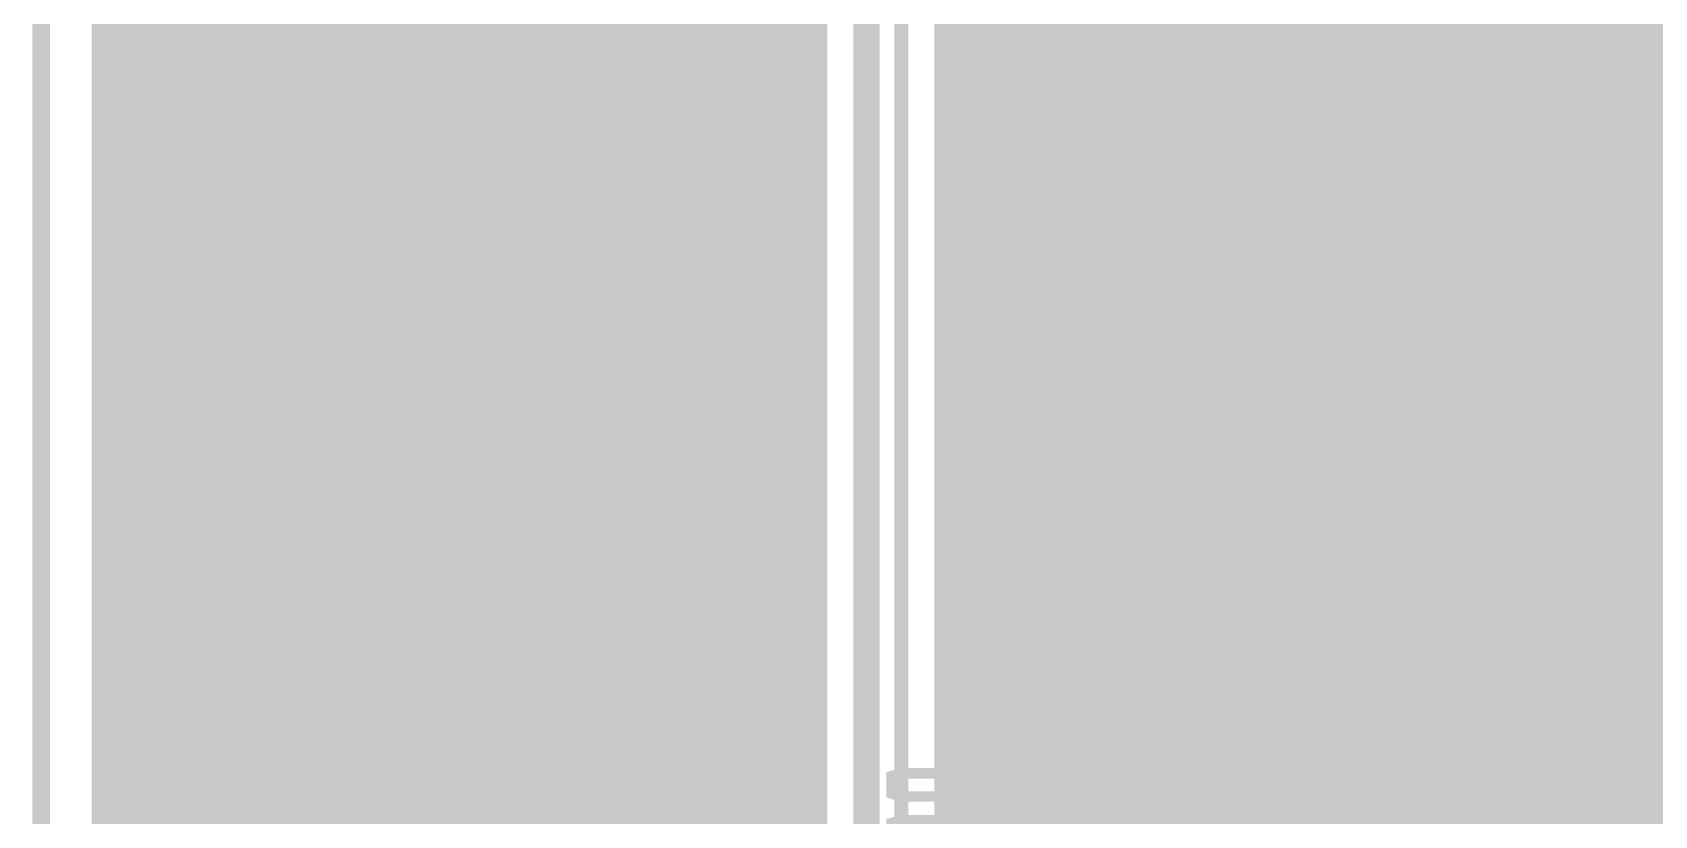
# Model space of a CAD drawing. Extents: x -10 to 131, y -93 to 209.
# Drawn here: x -9.63 to 14.03, y 132.57 to 144 of the extents above; entities that cross this region are included whole.
import ezdxf

# ---------------------------------------------------------------- set-up
doc = ezdxf.new("R2010")
doc.units = 0
doc.header["$MEASUREMENT"] = 0
for name, color, linetype in [('22-303-0_ASB', 7, 'CONTINUOUS'), ('22-303-0_AST', 7, 'CONTINUOUS'), ('22-303-0_BOT', 2, 'CONTINUOUS'), ('22-303-0_DRD', 6, 'CONTINUOUS'), ('22-303-0_DRL', 1, 'CONTINUOUS'), ('22-303-0_GND', 3, 'CONTINUOUS'), ('22-303-0_SST', 8, 'CONTINUOUS'), ('22-303-0_TOP', 15, 'CONTINUOUS')]:
    doc.layers.add(name, color=color, linetype=linetype)

msp = doc.modelspace()

# ---------------------------------------------------------------- linework, layer by layer
at = {"layer": '22-303-0_ASB', "const_width": 0.254}
msp.add_lwpolyline([(111.00054, 208.99374), (111.00054, 198.99376), (116.0018, 198.99376), (116.0018, 208.99374), (130.50012, 208.99374), (130.50012, -31.00578), (-9.4996, -31.00578), (-9.4996, 208.99374), (111.00054, 208.99374)], dxfattribs=at)
at = {"layer": '22-303-0_AST', "const_width": 0.254}
msp.add_lwpolyline([(111.00054, 208.99374), (111.00054, 198.99376), (116.0018, 198.99376), (116.0018, 208.99374), (130.50012, 208.99374), (130.50012, -31.00578), (-9.4996, -31.00578), (-9.4996, 208.99374), (111.00054, 208.99374)], dxfattribs=at)
at = {"layer": '22-303-0_BOT'}
for points, const_width in [([(-8.636, 208.28), (-8.636, 90.2462)], 0.254), ([(-8.4074, 208.28), (-8.4074, 90.35034)], 0.254), ([(-8.1788, 208.28), (-8.1788, 90.75166)], 0.254), ([(-7.9502, 208.28), (-7.9502, 90.9066)], 0.254), ([(-7.7216, 208.28), (-7.7216, 90.9701)], 0.254), ([(-7.493, 208.28), (-7.493, 90.96756)], 0.254), ([(-5.207, 208.28), (-5.207, 90.5002)], 0.254), ([(-4.9784, 208.28), (-4.9784, 90.58148)], 0.254), ([(-4.7498, 208.28), (-4.7498, 90.59164)], 0.254), ([(-4.5212, 208.28), (-4.5212, 90.53576)], 0.254), ([(-4.2926, 208.28), (-4.2926, 90.39606)], 0.254), ([(-4.064, 208.28), (-4.064, 90.45956)], 0.254), ([(-3.8354, 208.28), (-3.8354, 90.4621)], 0.254), ([(-3.6068, 208.28), (-3.6068, 90.3986)], 0.254), ([(-3.3782, 208.28), (-3.3782, 90.24366)], 0.254), ([(-3.1496, 208.28), (-3.1496, 89.84234)], 0.254), ([(-2.921, 208.28), (-2.921, 52.48656)], 0.254), ([(-2.6924, 208.28), (-2.6924, 52.4891)], 0.254), ([(-2.4638, 208.28), (-2.4638, 52.4256)], 0.254), ([(-2.2352, 208.28), (-2.2352, 52.27066)], 0.254), ([(-2.0066, 208.28), (-2.0066, 51.86934)], 0.254), ([(-1.778, 208.28), (-1.778, 45.89272)], 0.254), ([(-1.5494, 208.28), (-1.5494, 45.8597)], 0.254), ([(-1.3208, 208.28), (-1.3208, 45.75048)], 0.254), ([(-1.0922, 208.28), (-1.0922, 54.10454)], 0.254), ([(-0.8636, 208.28), (-0.8636, 120.4722)], 0.254), ([(-0.635, 208.28), (-0.635, 120.76938)], 0.254), ([(-0.4064, 208.28), (-0.4064, 120.89892)], 0.254), ([(-0.1778, 208.28), (-0.1778, 121.07926)], 0.254), ([(0.0508, 208.28), (0.0508, 121.30786)], 0.254), ([(0.2794, 208.28), (0.2794, 121.53646)], 0.254), ([(0.508, 208.28), (0.508, 121.7422)], 0.254), ([(0.7366, 208.28), (0.7366, 121.83872)], 0.254), ([(0.9652, 208.28), (0.9652, 121.8565)], 0.254), ([(1.1938, 208.28), (1.1938, 121.8565)], 0.254), ([(1.4224, 208.28), (1.4224, 121.8565)], 0.254), ([(1.651, 208.28), (1.651, 121.8565)], 0.254), ([(-7.2644, 205.31582), (-7.2644, 90.8939)], 0.254), ([(-5.4356, 205.31582), (-5.4356, 90.32748)], 0.254), ([(-7.0358, 205.00086), (-7.0358, 90.72626)], 0.254), ([(-6.8072, 204.84084), (-6.8072, 89.69248)], 0.254), ([(-5.8928, 204.84084), (-5.8928, 90.28176)], 0.254), ([(-5.6642, 205.00086), (-5.6642, 90.33764)], 0.254), ([(-6.5786, 204.75956), (-6.5786, 89.8017)], 0.254), ([(-6.35, 204.73162), (-6.35, 89.83472)], 0.254), ([(-6.1214, 204.75956), (-6.1214, 90.14206)], 0.254), ([(2.413, 121.158), (2.54, 121.285), (2.54, 187.452), (7.493, 192.405), (7.493, 192.4304)], 0.381), ([(6.604, 74.168), (6.604, 100.711), (0.254, 107.061), (0.254, 117.983), (3.048, 120.777), (3.048, 187.198), (7.112, 191.262), (84.328, 191.262), (84.709, 190.881), (112.522, 190.881), (112.903, 190.5), (112.903, 157.988), (114.681, 156.21), (114.681, 139.192), (115.189, 138.684), (115.189, 135.509), (114.3, 134.62)], 0.2032), ([(111.50092, 189.7761), (9.4996, 189.7761), (9.4996, 155.55976), (5.25018, 155.55976), (5.25018, 131.9784)], 0.254), ([(5.08, 188.3664), (5.08, 116.47424)], 0.254), ([(4.8514, 188.1378), (4.8514, 116.5225)], 0.254), ([(4.6228, 187.9092), (4.6228, 116.5225)], 0.254), ([(4.3942, 187.6806), (4.3942, 116.5225)], 0.254), ([(1.8415, 187.452), (1.8415, 121.8565)], 0.254), ([(4.1656, 187.452), (4.1656, 116.5225)], 0.254), ([(3.937, 187.2234), (3.937, 116.5225)], 0.254), ([(3.6576, 186.944), (3.6576, 120.777)], 0.254), ([(3.7084, 186.9948), (3.7084, 116.5225)], 0.254), ([(1.8415, 144.0688), (-8.636, 144.0688)], 0.254), ([(5.25018, 144.0688), (3.6576, 144.0688)], 0.254), ([(1.8415, 143.8402), (-8.636, 143.8402)], 0.254), ([(5.25018, 143.8402), (3.6576, 143.8402)], 0.254), ([(1.8415, 143.6116), (-8.636, 143.6116)], 0.254), ([(5.25018, 143.6116), (3.6576, 143.6116)], 0.254), ([(1.8415, 143.383), (-8.636, 143.383)], 0.254), ([(5.25018, 143.383), (3.6576, 143.383)], 0.254), ([(1.8415, 143.1544), (-8.636, 143.1544)], 0.254), ([(5.25018, 143.1544), (3.6576, 143.1544)], 0.254), ([(1.8415, 142.9258), (-8.636, 142.9258)], 0.254), ([(5.25018, 142.9258), (3.6576, 142.9258)], 0.254), ([(1.8415, 142.6972), (-8.636, 142.6972)], 0.254), ([(5.25018, 142.6972), (3.6576, 142.6972)], 0.254), ([(1.8415, 142.4686), (-8.636, 142.4686)], 0.254), ([(5.25018, 142.4686), (3.6576, 142.4686)], 0.254), ([(1.8415, 142.24), (-8.636, 142.24)], 0.254), ([(5.25018, 142.24), (3.6576, 142.24)], 0.254), ([(1.8415, 142.0114), (-8.636, 142.0114)], 0.254), ([(5.25018, 142.0114), (3.6576, 142.0114)], 0.254), ([(1.8415, 141.7828), (-8.636, 141.7828)], 0.254), ([(5.25018, 141.7828), (3.6576, 141.7828)], 0.254), ([(1.8415, 141.5542), (-8.636, 141.5542)], 0.254), ([(5.25018, 141.5542), (3.6576, 141.5542)], 0.254), ([(1.8415, 141.3256), (-8.636, 141.3256)], 0.254), ([(5.25018, 141.3256), (3.6576, 141.3256)], 0.254), ([(1.8415, 141.097), (-8.636, 141.097)], 0.254), ([(5.25018, 141.097), (3.6576, 141.097)], 0.254), ([(1.8415, 140.8684), (-8.636, 140.8684)], 0.254), ([(5.25018, 140.8684), (3.6576, 140.8684)], 0.254), ([(1.8415, 140.6398), (-8.636, 140.6398)], 0.254), ([(5.25018, 140.6398), (3.6576, 140.6398)], 0.254), ([(1.8415, 140.4112), (-8.636, 140.4112)], 0.254), ([(5.25018, 140.4112), (3.6576, 140.4112)], 0.254), ([(1.8415, 140.1826), (-8.636, 140.1826)], 0.254), ([(1.8415, 139.954), (-8.636, 139.954)], 0.254), ([(5.25018, 140.1826), (3.6576, 140.1826)], 0.254), ([(5.25018, 139.954), (3.6576, 139.954)], 0.254), ([(1.8415, 139.7254), (-8.636, 139.7254)], 0.254), ([(5.25018, 139.7254), (3.6576, 139.7254)], 0.254), ([(1.8415, 139.4968), (-8.636, 139.4968)], 0.254), ([(5.25018, 139.4968), (3.6576, 139.4968)], 0.254), ([(1.8415, 139.2682), (-8.636, 139.2682)], 0.254), ([(5.25018, 139.2682), (3.6576, 139.2682)], 0.254), ([(1.8415, 139.0396), (-8.636, 139.0396)], 0.254), ([(5.25018, 139.0396), (3.6576, 139.0396)], 0.254), ([(1.8415, 138.811), (-8.636, 138.811)], 0.254), ([(5.25018, 138.811), (3.6576, 138.811)], 0.254), ([(1.8415, 138.5824), (-8.636, 138.5824)], 0.254), ([(5.25018, 138.5824), (3.6576, 138.5824)], 0.254), ([(1.8415, 138.3538), (-8.636, 138.3538)], 0.254), ([(5.25018, 138.3538), (3.6576, 138.3538)], 0.254), ([(1.8415, 138.1252), (-8.636, 138.1252)], 0.254), ([(5.25018, 138.1252), (3.6576, 138.1252)], 0.254), ([(1.8415, 137.8966), (-8.636, 137.8966)], 0.254), ([(5.25018, 137.8966), (3.6576, 137.8966)], 0.254), ([(1.8415, 137.668), (-8.636, 137.668)], 0.254), ([(5.25018, 137.668), (3.6576, 137.668)], 0.254), ([(1.8415, 137.4394), (-8.636, 137.4394)], 0.254), ([(5.25018, 137.4394), (3.6576, 137.4394)], 0.254), ([(1.8415, 137.2108), (-8.636, 137.2108)], 0.254), ([(5.25018, 137.2108), (3.6576, 137.2108)], 0.254), ([(1.8415, 136.9822), (-8.636, 136.9822)], 0.254), ([(5.25018, 136.9822), (3.6576, 136.9822)], 0.254), ([(1.8415, 136.7536), (-8.636, 136.7536)], 0.254), ([(5.25018, 136.7536), (3.6576, 136.7536)], 0.254), ([(1.8415, 136.525), (-8.636, 136.525)], 0.254), ([(5.25018, 136.525), (3.6576, 136.525)], 0.254), ([(1.8415, 136.2964), (-8.636, 136.2964)], 0.254), ([(5.25018, 136.2964), (3.6576, 136.2964)], 0.254), ([(1.8415, 136.0678), (-8.636, 136.0678)], 0.254), ([(5.25018, 136.0678), (3.6576, 136.0678)], 0.254), ([(1.8415, 135.8392), (-8.636, 135.8392)], 0.254), ([(5.25018, 135.8392), (3.6576, 135.8392)], 0.254), ([(1.8415, 135.6106), (-8.636, 135.6106)], 0.254), ([(5.25018, 135.6106), (3.6576, 135.6106)], 0.254), ([(1.8415, 135.382), (-8.636, 135.382)], 0.254), ([(5.25018, 135.382), (3.6576, 135.382)], 0.254), ([(1.8415, 135.1534), (-8.636, 135.1534)], 0.254), ([(5.25018, 135.1534), (3.6576, 135.1534)], 0.254), ([(1.8415, 134.9248), (-8.636, 134.9248)], 0.254), ([(5.25018, 134.9248), (3.6576, 134.9248)], 0.254), ([(1.8415, 134.6962), (-8.636, 134.6962)], 0.254), ([(5.25018, 134.6962), (3.6576, 134.6962)], 0.254), ([(1.8415, 134.4676), (-8.636, 134.4676)], 0.254), ([(5.25018, 134.4676), (3.6576, 134.4676)], 0.254), ([(1.8415, 134.239), (-8.636, 134.239)], 0.254), ([(5.25018, 134.239), (3.6576, 134.239)], 0.254), ([(1.8415, 134.0104), (-8.636, 134.0104)], 0.254), ([(5.25018, 134.0104), (3.6576, 134.0104)], 0.254), ([(1.8415, 133.7818), (-8.636, 133.7818)], 0.254), ([(5.25018, 133.7818), (3.6576, 133.7818)], 0.254), ([(1.8415, 133.5532), (-8.636, 133.5532)], 0.254), ([(1.8415, 133.3246), (-8.636, 133.3246)], 0.254), ([(5.25018, 133.5532), (3.6576, 133.5532)], 0.254), ([(5.25018, 133.3246), (3.6576, 133.3246)], 0.254), ([(1.8415, 133.096), (-8.636, 133.096)], 0.254), ([(5.25018, 133.096), (3.6576, 133.096)], 0.254), ([(1.8415, 132.8674), (-8.636, 132.8674)], 0.254), ([(5.25018, 132.8674), (3.6576, 132.8674)], 0.254), ([(1.8415, 132.6388), (-8.636, 132.6388)], 0.254), ([(5.25018, 132.6388), (3.6576, 132.6388)], 0.254)]:
    msp.add_lwpolyline(points, dxfattribs=dict(at, const_width=const_width))
at = {"layer": '22-303-0_DRD', "const_width": 0.254}
msp.add_lwpolyline([(111.00054, 208.99374), (111.00054, 198.99376), (116.0018, 198.99376), (116.0018, 208.99374), (130.50012, 208.99374), (130.50012, -31.00578), (-9.4996, -31.00578), (-9.4996, 208.99374), (111.00054, 208.99374)], dxfattribs=at)
at = {"layer": '22-303-0_DRL', "const_width": 0.254}
for points in [[(111.00054, 208.99374), (111.00054, 198.99376), (116.0018, 198.99376), (116.0018, 208.99374), (130.50012, 208.99374), (130.50012, -31.00578), (-9.4996, -31.00578), (-9.4996, 208.99374), (111.00054, 208.99374)], [(93.45422, 17.63014), (76.454, 17.63014), (76.454, 58.10758), (9.4996, 58.10758), (9.4996, 122.97664), (13.5001, 122.97664), (13.5001, 131.9784), (5.25018, 131.9784), (5.25018, 155.55976), (9.4996, 155.55976), (9.4996, 189.7761), (111.50092, 189.7761), (111.50092, 159.77616), (106.36504, 159.77616), (106.36504, 90.10904), (82.63636, 90.10904), (82.63636, 115.10772), (72.03948, 115.10772), (72.03948, 80.10906), (111.50092, 80.10906), (111.50092, 58.10758), (93.45422, 58.10758), (93.45422, 17.63014)]]:
    msp.add_lwpolyline(points, dxfattribs=at)
at = {"layer": '22-303-0_GND'}
for points, const_width in [([(111.00054, 208.99374), (111.00054, 198.99376), (116.0018, 198.99376), (116.0018, 208.99374), (130.50012, 208.99374), (130.50012, -31.00578), (-9.4996, -31.00578), (-9.4996, 208.99374), (111.00054, 208.99374)], 0.254), ([(106.36504, 143.99514), (5.25018, 143.99514)], 1.27), ([(106.36504, 143.36014), (5.25018, 143.36014)], 1.27), ([(106.36504, 142.72514), (5.25018, 142.72514)], 1.27), ([(106.36504, 142.09014), (5.25018, 142.09014)], 1.27), ([(106.36504, 141.45514), (5.25018, 141.45514)], 1.27), ([(106.36504, 140.82014), (5.25018, 140.82014)], 1.27), ([(106.36504, 140.18514), (5.25018, 140.18514)], 1.27), ([(106.36504, 139.55014), (5.25018, 139.55014)], 1.27), ([(106.36504, 138.91514), (5.25018, 138.91514)], 1.27), ([(106.36504, 138.28014), (5.25018, 138.28014)], 1.27), ([(106.36504, 137.64514), (5.25018, 137.64514)], 1.27), ([(106.36504, 137.01014), (5.25018, 137.01014)], 1.27), ([(106.36504, 136.37514), (5.25018, 136.37514)], 1.27), ([(106.36504, 135.74014), (5.25018, 135.74014)], 1.27), ([(106.36504, 135.10514), (5.25018, 135.10514)], 1.27), ([(106.36504, 134.47014), (5.25018, 134.47014)], 1.27), ([(106.36504, 133.83514), (5.25018, 133.83514)], 1.27), ([(106.36504, 133.20014), (5.25018, 133.20014)], 1.27), ([(106.36504, 132.56514), (5.25018, 132.56514)], 1.27), ([(106.36504, 131.93014), (13.5001, 131.93014)], 1.27)]:
    msp.add_lwpolyline(points, dxfattribs=dict(at, const_width=const_width))
at = {"layer": '22-303-0_SST', "const_width": 0.1524}
for points in [[(2.90322, 133.14172), (3.04546, 133.18236), (3.60934, 133.18236), (3.74904, 133.14172), (3.74904, 132.88772), (3.60934, 132.84454), (3.04546, 132.84454), (2.90322, 132.88772), (2.90322, 133.14172)], [(3.04546, 132.15874), (2.90322, 132.20192), (2.90322, 132.45592), (3.04546, 132.49656), (3.60934, 132.49656), (3.74904, 132.45592), (3.74904, 132.20192), (3.60934, 132.15874)]]:
    msp.add_lwpolyline(points, dxfattribs=at)
at = {"layer": '22-303-0_TOP', "const_width": 0.2032}
for points in [[(-8.255, 89.535), (-8.255, 90.424), (-8.001, 90.678), (-8.001, 190.627), (9.144, 207.772), (19.939, 207.772), (22.606, 205.105), (68.707, 205.105), (75.7682, 198.0438), (83.185, 198.0438)], [(83.058, 194.31), (78.867, 194.31), (68.58, 204.597), (22.479, 204.597), (19.812, 207.264), (9.271, 207.264), (-7.493, 190.5), (-7.493, 90.297), (-7.62, 90.17)], [(95.885, 193.5988), (95.885, 192.532), (94.234, 190.881), (87.757, 190.881), (86.233, 192.405), (80.01, 192.405), (68.326, 204.089), (22.352, 204.089), (19.685, 206.756), (9.398, 206.756), (-6.985, 190.373), (-6.985, 82.169), (-7.239, 81.915)], [(24.765, 200.7362), (24.765, 201.041), (19.558, 206.248), (9.525, 206.248), (-6.477, 190.246), (-6.477, 89.154), (-6.35, 89.027)], [(30.353, 194.31), (30.353, 192.278), (28.956, 190.881), (6.858, 190.881), (-5.969, 178.054), (-5.969, 89.916), (-5.588, 89.535)]]:
    msp.add_lwpolyline(points, dxfattribs=at)

doc.saveas('drawing.dxf')
